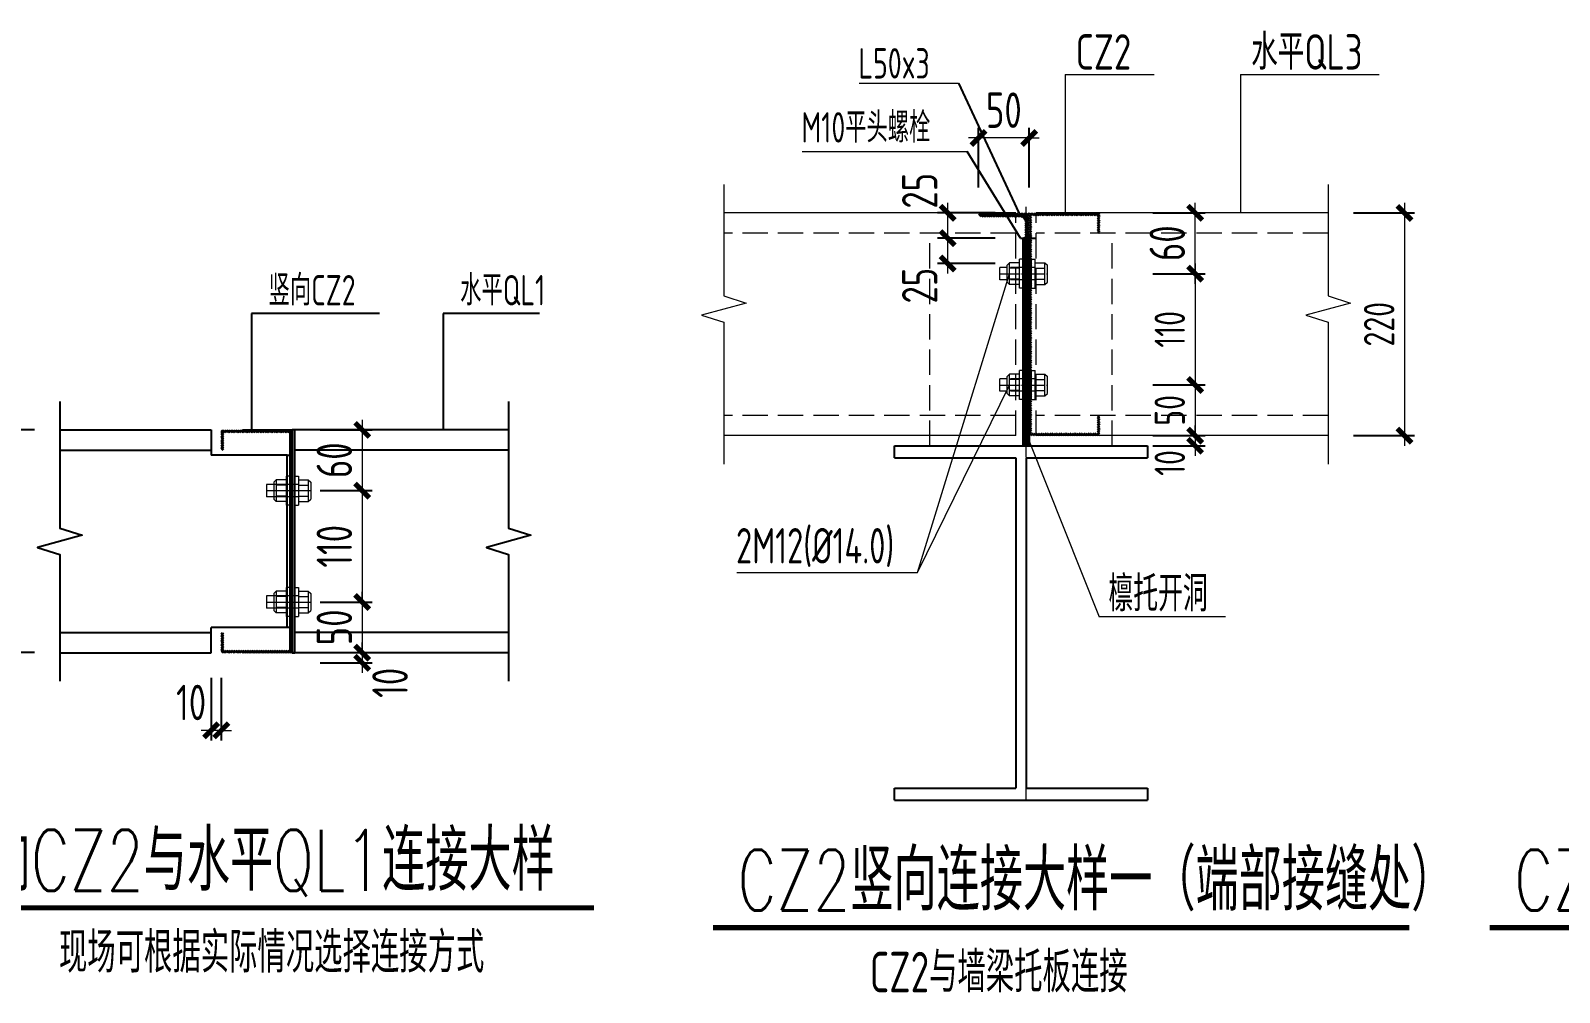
# Model space of a CAD drawing. Extents: x -2746917 to -971774, y -3334247 to -3250358.
# Drawn here: x -1478176 to -1463081, y -3306251 to -3296753 of the extents above; entities that cross this region are included whole.
import ezdxf

# ---------------------------------------------------------------- set-up
doc = ezdxf.new("R2010")
doc.units = 0
doc.header["$LTSCALE"] = 1000
doc.header["$MEASUREMENT"] = 0
doc.header["$PDMODE"] = 35
doc.linetypes.add('DASH', pattern=[0.35, 0.25, -0.1])
doc.linetypes.add('DOTE', pattern=[2.42, 2, -0.2, 0.02, -0.2])
doc.layers.get('0').update_dxf_attribs({"linetype": 'CONTINUOUS'})
doc.layers.get('Defpoints').update_dxf_attribs({"linetype": 'CONTINUOUS'})
for name, color, linetype in [('AXIS', 253, 'DOTE'), ('COLU', 7, 'CONTINUOUS'), ('DIM', 3, 'CONTINUOUS'), ('NUM', 7, 'CONTINUOUS'), ('REIN', 1, 'CONTINUOUS'), ('TDB_中实线', 7, 'CONTINUOUS'), ('TEXT', 7, 'CONTINUOUS'), ('THIN', 7, 'CONTINUOUS')]:
    doc.layers.add(name, color=color, linetype=linetype)
doc.layers.add('BEAM', color=7, linetype='CONTINUOUS', lineweight=13)
doc.styles.add('TSSD_Dimension', font='tssdeng.shx', dxfattribs={"width": 0.75, "bigfont": 'Hztxt.shx'})
doc.styles.add('TSSD_Rein', font='Tssdeng.shx', dxfattribs={"width": 0.75, "bigfont": 'hztxt.shx'})
doc.styles.add('正文', font='romans.shx', dxfattribs={"width": 0.71, "bigfont": 'hztxt.shx'})
doc.dimstyles.new('TSSD_10_100', dxfattribs={"dimtxt": 350, "dimasz": 100, "dimexe": 100, "dimexo": 250, "dimgap": 100, "dimtad": 1, "dimdec": 0, "dimlfac": 0.1, "dimzin": 0, "dimdsep": 46, "dimtxsty": 'TSSD_Dimension', "dimblk": 'ARCHTICK', "dimcen": 0, "dimdle": 100, "dimclrt": 7, "dimadec": 0, "dimazin": 0, "dimtfac": 1, "dimtdec": 0, "dimtix": 1, "dimtmove": 2, "dimatfit": 3, "dimldrblk": 'ARCHTICK', "dimfxl": 1, "dimtolj": 1, "dimtzin": 0, "dimlwd": 5, "dimarcsym": 0})

# ---------------------------------------------------------------- blocks, each defined once
blk = doc.blocks.new('A$C5D1D5D61')
at = {"layer": 'COLU', "linetype": 'ByBlock'}
for p, q in [((-57.7, 22.6), (192.3, 22.6)), ((-57.7, 10.6), (-57.7, 22.6)), ((192.3, 22.6), (192.3, 10.6)), ((-57.7, 10.6), (62.3, 10.6)), ((62.3, 10.6), (62.3, -315.4)), ((72.3, 10.6), (72.3, -315.4)), ((72.3, 10.6), (192.3, 10.6)), ((-57.7, -315.4), (62.3, -315.4)), ((-57.7, -327.4), (-57.7, -315.4)), ((72.3, -315.4), (192.3, -315.4)), ((192.3, -315.4), (192.3, -327.4)), ((-57.7, -327.4), (192.3, -327.4))]:
    blk.add_line(p, q, dxfattribs=at)
blk = doc.blocks.new('_ArchTick')
at = {"color": 0, "const_width": 0.5}
blk.add_lwpolyline([(-0.71, -0.71), (0.71, 0.71)], dxfattribs=at)
blk = doc.blocks.new('*D2152')
at = {"layer": 'Defpoints', "color": 0}
for p in [(-1465365, -3298554), (-1465365, -3300753), (-1464611, -3300753)]:
    blk.add_point(p, dxfattribs=at)
at = {"layer": 'DIM', "color": 0, "lineweight": -2}
for p, q in [((-1465115, -3298554), (-1464511, -3298554)), ((-1465115, -3300753), (-1464511, -3300753))]:
    blk.add_line(p, q, dxfattribs=at)
at = {"layer": 'DIM', "color": 0, "lineweight": 5}
blk.add_line((-1464611, -3298454), (-1464611, -3300853), dxfattribs=at)
at = {"layer": 'DIM', "color": 0, "lineweight": 5, "xscale": 100, "yscale": 100, "zscale": 100}
for p, rotation in [((-1464611, -3298554), 90), ((-1464611, -3300753), 270)]:
    blk.add_blockref('_ArchTick', p, dxfattribs=dict(at, rotation=rotation))
at = {"layer": 'DIM', "color": 7, "insert": (-1464861, -3299653), "char_height": 300, "attachment_point": 5, "rotation": 90, "style": 'TSSD_Dimension'}
blk.add_mtext('\\A1;220', dxfattribs=at)
blk = doc.blocks.new('*D2153')
at = {"layer": 'Defpoints', "color": 0}
for p in [(-1467347, -3299154), (-1467347, -3300253), (-1466678, -3300253)]:
    blk.add_point(p, dxfattribs=at)
at = {"layer": 'DIM', "color": 0, "lineweight": -2}
for p, q in [((-1467097, -3299154), (-1466578, -3299154)), ((-1467097, -3300253), (-1466578, -3300253))]:
    blk.add_line(p, q, dxfattribs=at)
at = {"layer": 'DIM', "color": 0, "lineweight": 5}
blk.add_line((-1466678, -3299054), (-1466678, -3300353), dxfattribs=at)
at = {"layer": 'DIM', "color": 0, "lineweight": 5, "xscale": 100, "yscale": 100, "zscale": 100}
for p, rotation in [((-1466678, -3299154), 90), ((-1466678, -3300253), 270)]:
    blk.add_blockref('_ArchTick', p, dxfattribs=dict(at, rotation=rotation))
at = {"layer": 'DIM', "color": 7, "insert": (-1466928, -3299703), "char_height": 300, "attachment_point": 5, "rotation": 90, "style": 'TSSD_Dimension'}
blk.add_mtext('\\A1;110', dxfattribs=at)
blk = doc.blocks.new('*D2154')
at = {"layer": 'Defpoints', "color": 0}
for p in [(-1467347, -3300253), (-1467347, -3300753), (-1466678, -3300753)]:
    blk.add_point(p, dxfattribs=at)
at = {"layer": 'DIM', "color": 0, "lineweight": 5}
blk.add_line((-1466678, -3300153), (-1466678, -3300853), dxfattribs=at)
at = {"layer": 'DIM', "color": 0, "lineweight": -2}
for p, q in [((-1467097, -3300253), (-1466578, -3300253)), ((-1467097, -3300753), (-1466578, -3300753))]:
    blk.add_line(p, q, dxfattribs=at)
at = {"layer": 'DIM', "color": 0, "lineweight": 5, "xscale": 100, "yscale": 100, "zscale": 100}
for p, rotation in [((-1466678, -3300253), 90), ((-1466678, -3300753), 270)]:
    blk.add_blockref('_ArchTick', p, dxfattribs=dict(at, rotation=rotation))
at = {"layer": 'DIM', "color": 7, "insert": (-1466928, -3300503), "char_height": 300, "attachment_point": 5, "rotation": 90, "style": 'TSSD_Dimension'}
blk.add_mtext('\\A1;50', dxfattribs=at)
blk = doc.blocks.new('*D2155')
at = {"layer": 'Defpoints', "color": 0}
for p in [(-1467347, -3300753), (-1467347, -3300853), (-1466678, -3300853)]:
    blk.add_point(p, dxfattribs=at)
at = {"layer": 'DIM', "color": 0, "lineweight": 5}
for p, q in [((-1466678, -3300753), (-1466678, -3300653)), ((-1466678, -3300753), (-1466678, -3300853)), ((-1466678, -3300853), (-1466678, -3300953))]:
    blk.add_line(p, q, dxfattribs=at)
at = {"layer": 'DIM', "color": 0, "lineweight": -2}
for p, q in [((-1467097, -3300753), (-1466578, -3300753)), ((-1467097, -3300853), (-1466578, -3300853))]:
    blk.add_line(p, q, dxfattribs=at)
at = {"layer": 'DIM', "color": 0, "lineweight": 5, "xscale": 100, "yscale": 100, "zscale": 100}
for p, rotation in [((-1466678, -3300753), 270), ((-1466678, -3300853), 90)]:
    blk.add_blockref('_ArchTick', p, dxfattribs=dict(at, rotation=rotation))
at = {"layer": 'DIM', "color": 7, "insert": (-1466928, -3301023), "char_height": 300, "attachment_point": 5, "rotation": 90, "style": 'TSSD_Dimension'}
blk.add_mtext('\\A1;10', dxfattribs=at)
blk = doc.blocks.new('*D2156')
at = {"layer": 'Defpoints', "color": 0, "ltscale": 1.5}
for p in [(-1467347, -3298553), (-1466678, -3298553), (-1467347, -3299154)]:
    blk.add_point(p, dxfattribs=at)
at = {"layer": 'DIM', "color": 0, "lineweight": -2, "ltscale": 1.5}
for p, q in [((-1467097, -3298553), (-1466578, -3298553)), ((-1467097, -3299154), (-1466578, -3299154))]:
    blk.add_line(p, q, dxfattribs=at)
at = {"layer": 'DIM', "color": 0, "lineweight": 5, "ltscale": 1.5}
blk.add_line((-1466678, -3299254), (-1466678, -3298453), dxfattribs=at)
at = {"layer": 'DIM', "color": 0, "lineweight": 5, "ltscale": 1.5, "xscale": 100, "yscale": 100, "zscale": 100}
for p, rotation in [((-1466678, -3298553), 90), ((-1466678, -3299154), 270)]:
    blk.add_blockref('_ArchTick', p, dxfattribs=dict(at, rotation=rotation))
at = {"layer": 'DIM', "color": 7, "ltscale": 1.5, "insert": (-1466953, -3298853), "char_height": 350, "attachment_point": 5, "rotation": 90, "style": 'TSSD_Dimension'}
blk.add_mtext('\\A1;60', dxfattribs=at)
blk = doc.blocks.new('*D2157')
at = {"layer": 'Defpoints', "color": 0, "ltscale": 1.5}
for p in [(-1468401, -3298553), (-1469122, -3298803), (-1468401, -3298803)]:
    blk.add_point(p, dxfattribs=at)
at = {"layer": 'DIM', "color": 0, "lineweight": -2, "ltscale": 1.5}
for p, q in [((-1468651, -3298553), (-1469222, -3298553)), ((-1468651, -3298803), (-1469222, -3298803))]:
    blk.add_line(p, q, dxfattribs=at)
at = {"layer": 'DIM', "color": 0, "lineweight": 5, "ltscale": 1.5}
blk.add_line((-1469122, -3298453), (-1469122, -3298903), dxfattribs=at)
at = {"layer": 'DIM', "color": 0, "lineweight": 5, "ltscale": 1.5, "xscale": 100, "yscale": 100, "zscale": 100}
for p, rotation in [((-1469122, -3298553), 90), ((-1469122, -3298803), 270)]:
    blk.add_blockref('_ArchTick', p, dxfattribs=dict(at, rotation=rotation))
at = {"layer": 'DIM', "color": 7, "ltscale": 1.5, "insert": (-1469397, -3298335), "char_height": 350, "attachment_point": 5, "rotation": 90, "style": 'TSSD_Dimension'}
blk.add_mtext('\\A1;25', dxfattribs=at)
blk = doc.blocks.new('*D2158')
at = {"layer": 'Defpoints', "color": 0, "ltscale": 1.5}
for p in [(-1468401, -3298803), (-1469122, -3299053), (-1468401, -3299053)]:
    blk.add_point(p, dxfattribs=at)
at = {"layer": 'DIM', "color": 0, "lineweight": 5, "ltscale": 1.5}
blk.add_line((-1469122, -3298703), (-1469122, -3299153), dxfattribs=at)
at = {"layer": 'DIM', "color": 0, "lineweight": -2, "ltscale": 1.5}
for p, q in [((-1468651, -3298803), (-1469222, -3298803)), ((-1468651, -3299053), (-1469222, -3299053))]:
    blk.add_line(p, q, dxfattribs=at)
at = {"layer": 'DIM', "color": 0, "lineweight": 5, "ltscale": 1.5, "xscale": 100, "yscale": 100, "zscale": 100}
for p, rotation in [((-1469122, -3298803), 90), ((-1469122, -3299053), 270)]:
    blk.add_blockref('_ArchTick', p, dxfattribs=dict(at, rotation=rotation))
at = {"layer": 'DIM', "color": 7, "ltscale": 1.5, "insert": (-1469397, -3299272), "char_height": 350, "attachment_point": 5, "rotation": 90, "style": 'TSSD_Dimension'}
blk.add_mtext('\\A1;25', dxfattribs=at)
blk = doc.blocks.new('*D2159')
at = {"layer": 'Defpoints', "color": 0, "ltscale": 1.5}
for p in [(-1468817, -3297814), (-1468817, -3298553), (-1468317, -3298553)]:
    blk.add_point(p, dxfattribs=at)
at = {"layer": 'DIM', "color": 0, "lineweight": -2, "ltscale": 1.5}
for p, q in [((-1468817, -3298303), (-1468817, -3297714)), ((-1468317, -3298303), (-1468317, -3297714))]:
    blk.add_line(p, q, dxfattribs=at)
at = {"layer": 'DIM', "color": 0, "lineweight": 5, "ltscale": 1.5}
for p, q in [((-1468817, -3297814), (-1468917, -3297814)), ((-1468317, -3297814), (-1468817, -3297814)), ((-1468317, -3297814), (-1468217, -3297814))]:
    blk.add_line(p, q, dxfattribs=at)
at = {"layer": 'DIM', "color": 0, "lineweight": 5, "ltscale": 1.5, "xscale": 100, "yscale": 100, "zscale": 100}
blk.add_blockref('_ArchTick', (-1468817, -3297814), dxfattribs=at)
at = {"layer": 'DIM', "color": 0, "lineweight": 5, "ltscale": 1.5, "xscale": 100, "yscale": 100, "zscale": 100, "rotation": 180}
blk.add_blockref('_ArchTick', (-1468317, -3297814), dxfattribs=at)
at = {"layer": 'DIM', "color": 7, "ltscale": 1.5, "insert": (-1468567, -3297539), "char_height": 350, "attachment_point": 5, "style": 'TSSD_Dimension'}
blk.add_mtext('\\A1;50', dxfattribs=at)
blk = doc.blocks.new('*D2168')
at = {"layer": 'Defpoints', "color": 0, "ltscale": 1.5}
for p in [(-1475568, -3300696), (-1475568, -3301296), (-1474902, -3301296)]:
    blk.add_point(p, dxfattribs=at)
at = {"layer": 'DIM', "color": 0, "lineweight": 5, "ltscale": 1.5}
blk.add_line((-1474902, -3300596), (-1474902, -3301396), dxfattribs=at)
at = {"layer": 'DIM', "color": 0, "lineweight": -2, "ltscale": 1.5}
for p, q in [((-1475318, -3300696), (-1474802, -3300696)), ((-1475318, -3301296), (-1474802, -3301296))]:
    blk.add_line(p, q, dxfattribs=at)
at = {"layer": 'DIM', "color": 0, "lineweight": 5, "ltscale": 1.5, "xscale": 100, "yscale": 100, "zscale": 100}
for p, rotation in [((-1474902, -3300696), 90), ((-1474902, -3301296), 270)]:
    blk.add_blockref('_ArchTick', p, dxfattribs=dict(at, rotation=rotation))
at = {"layer": 'DIM', "color": 7, "ltscale": 1.5, "insert": (-1475177, -3300996), "char_height": 350, "attachment_point": 5, "rotation": 90, "style": 'TSSD_Dimension'}
blk.add_mtext('\\A1;60', dxfattribs=at)
blk = doc.blocks.new('*D2169')
at = {"layer": 'Defpoints', "color": 0, "ltscale": 1.5}
for p in [(-1475568, -3301296), (-1475568, -3302396), (-1474902, -3302396)]:
    blk.add_point(p, dxfattribs=at)
at = {"layer": 'DIM', "color": 0, "lineweight": 5, "ltscale": 1.5}
blk.add_line((-1474902, -3301196), (-1474902, -3302496), dxfattribs=at)
at = {"layer": 'DIM', "color": 0, "lineweight": -2, "ltscale": 1.5}
for p, q in [((-1475318, -3301296), (-1474802, -3301296)), ((-1475318, -3302396), (-1474802, -3302396))]:
    blk.add_line(p, q, dxfattribs=at)
at = {"layer": 'DIM', "color": 0, "lineweight": 5, "ltscale": 1.5, "xscale": 100, "yscale": 100, "zscale": 100}
for p, rotation in [((-1474902, -3301296), 90), ((-1474902, -3302396), 270)]:
    blk.add_blockref('_ArchTick', p, dxfattribs=dict(at, rotation=rotation))
at = {"layer": 'DIM', "color": 7, "ltscale": 1.5, "insert": (-1475177, -3301846), "char_height": 350, "attachment_point": 5, "rotation": 90, "style": 'TSSD_Dimension'}
blk.add_mtext('\\A1;110', dxfattribs=at)
blk = doc.blocks.new('*D2170')
at = {"layer": 'Defpoints', "color": 0, "ltscale": 1.5}
for p in [(-1475568, -3302396), (-1475568, -3302896), (-1474902, -3302896)]:
    blk.add_point(p, dxfattribs=at)
at = {"layer": 'DIM', "color": 0, "lineweight": 5, "ltscale": 1.5}
for p, q in [((-1474902, -3302396), (-1474902, -3302296)), ((-1474902, -3302396), (-1474902, -3302896)), ((-1474902, -3302896), (-1474902, -3302996))]:
    blk.add_line(p, q, dxfattribs=at)
at = {"layer": 'DIM', "color": 0, "lineweight": -2, "ltscale": 1.5}
for p, q in [((-1475318, -3302396), (-1474802, -3302396)), ((-1475318, -3302896), (-1474802, -3302896))]:
    blk.add_line(p, q, dxfattribs=at)
at = {"layer": 'DIM', "color": 0, "lineweight": 5, "ltscale": 1.5, "xscale": 100, "yscale": 100, "zscale": 100}
for p, rotation in [((-1474902, -3302396), 270), ((-1474902, -3302896), 90)]:
    blk.add_blockref('_ArchTick', p, dxfattribs=dict(at, rotation=rotation))
at = {"layer": 'DIM', "color": 7, "ltscale": 1.5, "insert": (-1475177, -3302646), "char_height": 350, "attachment_point": 5, "rotation": 90, "style": 'TSSD_Dimension'}
blk.add_mtext('\\A1;50', dxfattribs=at)
blk = doc.blocks.new('*D2171')
at = {"layer": 'Defpoints', "color": 0, "ltscale": 1.5}
for p in [(-1475568, -3302896), (-1475568, -3302996), (-1474902, -3302996)]:
    blk.add_point(p, dxfattribs=at)
at = {"layer": 'DIM', "color": 0, "lineweight": -2, "ltscale": 1.5}
for p, q in [((-1475318, -3302896), (-1474802, -3302896)), ((-1475318, -3302996), (-1474802, -3302996))]:
    blk.add_line(p, q, dxfattribs=at)
at = {"layer": 'DIM', "color": 0, "lineweight": 5, "ltscale": 1.5}
for p, q in [((-1474902, -3302896), (-1474902, -3302796)), ((-1474902, -3302896), (-1474902, -3302996)), ((-1474902, -3302996), (-1474902, -3303096))]:
    blk.add_line(p, q, dxfattribs=at)
at = {"layer": 'DIM', "color": 0, "lineweight": 5, "ltscale": 1.5, "xscale": 100, "yscale": 100, "zscale": 100}
for p, rotation in [((-1474902, -3302896), 270), ((-1474902, -3302996), 90)]:
    blk.add_blockref('_ArchTick', p, dxfattribs=dict(at, rotation=rotation))
at = {"layer": 'DIM', "color": 7, "ltscale": 1.5, "insert": (-1474627, -3303194), "char_height": 350, "attachment_point": 5, "rotation": 90, "style": 'TSSD_Dimension'}
blk.add_mtext('\\A1;10', dxfattribs=at)
blk = doc.blocks.new('*D2172')
at = {"layer": 'Defpoints', "color": 0, "ltscale": 1.5}
for p in [(-1476393, -3302896), (-1476293, -3302896), (-1476393, -3303663)]:
    blk.add_point(p, dxfattribs=at)
at = {"layer": 'DIM', "color": 0, "lineweight": -2, "ltscale": 1.5}
for p, q in [((-1476393, -3303146), (-1476393, -3303763)), ((-1476293, -3303146), (-1476293, -3303763))]:
    blk.add_line(p, q, dxfattribs=at)
at = {"layer": 'DIM', "color": 0, "lineweight": 5, "ltscale": 1.5}
for p, q in [((-1476393, -3303663), (-1476493, -3303663)), ((-1476293, -3303663), (-1476393, -3303663)), ((-1476293, -3303663), (-1476193, -3303663))]:
    blk.add_line(p, q, dxfattribs=at)
at = {"layer": 'DIM', "color": 0, "lineweight": 5, "ltscale": 1.5, "xscale": 100, "yscale": 100, "zscale": 100}
blk.add_blockref('_ArchTick', (-1476393, -3303663), dxfattribs=at)
at = {"layer": 'DIM', "color": 0, "lineweight": 5, "ltscale": 1.5, "xscale": 100, "yscale": 100, "zscale": 100, "rotation": 180}
blk.add_blockref('_ArchTick', (-1476293, -3303663), dxfattribs=at)
at = {"layer": 'DIM', "color": 7, "ltscale": 1.5, "insert": (-1476591, -3303388), "char_height": 350, "attachment_point": 5, "style": 'TSSD_Dimension'}
blk.add_mtext('\\A1;10', dxfattribs=at)
blk = doc.blocks.new('*D3417')
at = {"layer": 'Defpoints', "color": 0, "ltscale": 1.5}
for p in [(-1477888, -3300696), (-1478611, -3302896), (-1477888, -3302896)]:
    blk.add_point(p, dxfattribs=at)
at = {"layer": 'DIM', "color": 0, "lineweight": 5, "ltscale": 1.5}
blk.add_line((-1478611, -3300596), (-1478611, -3302996), dxfattribs=at)
at = {"layer": 'DIM', "color": 0, "lineweight": -2, "ltscale": 1.5}
for p, q in [((-1478138, -3300696), (-1478711, -3300696)), ((-1478138, -3302896), (-1478711, -3302896))]:
    blk.add_line(p, q, dxfattribs=at)
at = {"layer": 'DIM', "color": 0, "lineweight": 5, "ltscale": 1.5, "xscale": 100, "yscale": 100, "zscale": 100}
for p, rotation in [((-1478611, -3300696), 90), ((-1478611, -3302896), 270)]:
    blk.add_blockref('_ArchTick', p, dxfattribs=dict(at, rotation=rotation))
at = {"layer": 'DIM', "color": 7, "ltscale": 1.5, "insert": (-1478886, -3301796), "char_height": 350, "attachment_point": 5, "rotation": 90, "style": 'TSSD_Dimension'}
blk.add_mtext('\\A1;220', dxfattribs=at)

msp = doc.modelspace()

# ---------------------------------------------------------------- hatches: boundary and pattern name
at = {"layer": 'COLU'}
h = msp.add_hatch(dxfattribs=at)
h.set_pattern_fill('ANSI31', color=6, scale=100, style=0)
h.set_pattern_definition([(45, (281757.947, 69542.096), (-8.838834765, 8.838834765), [])])
edge = h.paths.add_edge_path()
edge.add_line((-1468357.39, -3299013.24), (-1468357.39, -3298643.24))
edge.add_arc((-1468407.39, -3298643.24), 50, 0, 90)
edge.add_line((-1468407.39, -3298593.24), (-1468777.39, -3298593.24))
edge.add_arc((-1468777.39, -3298553.24), 40, 180, 270, ccw=False)
edge.add_line((-1468817.39, -3298553.24), (-1468317.39, -3298553.24))
edge.add_line((-1468317.39, -3298553.24), (-1468317.39, -3299053.24))
edge.add_arc((-1468317.39, -3299013.24), 40, 180, 270, ccw=False)
h = msp.add_hatch(dxfattribs=at)
h.set_pattern_fill('ANSI31', color=6, scale=100, style=0)
h.set_pattern_definition([(45, (281060.214, 69542.096), (-8.838834765, 8.838834765), [])])
h.paths.add_polyline_path([(-1467617.39, -3300753.24), (-1467617.39, -3300553.24), (-1467642.39, -3300553.24), (-1467642.39, -3300728.24), (-1468292.39, -3300728.24), (-1468292.39, -3298578.24), (-1467642.39, -3298578.24), (-1467642.39, -3298753.24), (-1467617.39, -3298753.24), (-1467617.39, -3298553.24), (-1468317.39, -3298553.24), (-1468317.39, -3300753.24)])
h = msp.add_hatch(dxfattribs=at)
h.set_pattern_fill('ANSI31', color=6, scale=100, angle=-90, style=0)
h.set_pattern_definition([(225, (-4813802.919, -5035333.811), (-8.838834765, 8.838834765), [])])
h.paths.add_polyline_path([(-1476292.8, -3300896.28), (-1476292.8, -3300696.28), (-1475592.8, -3300696.28), (-1475592.8, -3302896.28), (-1476292.8, -3302896.28), (-1476292.8, -3302696.28), (-1476267.8, -3302696.28), (-1476267.8, -3302871.28), (-1475617.8, -3302871.28), (-1475617.8, -3300721.28), (-1476267.8, -3300721.28), (-1476267.8, -3300896.28)])
at = {"layer": 'TDB_中实线', "ltscale": 1.5}
h = msp.add_hatch(dxfattribs=at)
h.set_pattern_fill('ANSI31', color=256, scale=100, angle=90, style=0)
h.set_pattern_definition([(135, (292259.859, 81496.797), (-8.838834765, -8.838834765), [])])
h.paths.add_polyline_path([(-1468377.39, -3298803.24), (-1468317.39, -3298803.24), (-1468317.39, -3300853.24), (-1468377.39, -3300853.24)])

# ---------------------------------------------------------------- linework, layer by layer
at = {"layer": 'AXIS', "linetype": 'DOTE', "lineweight": 5, "ltscale": 0.7}
msp.add_line((-1468347.39, -3304353.24, 288), (-1468347.39, -3298492.51, 288), dxfattribs=at)
at = {"layer": 'AXIS', "color": 1, "linetype": 'DOTE', "lineweight": 9, "ltscale": 0.1}
for p, q in [((-1468606.85, -3299153.72, 288), (-1468134.94, -3299153.72, 288)), ((-1468606.85, -3300253.24, 288), (-1468134.94, -3300253.24, 288))]:
    msp.add_line(p, q, dxfattribs=at)
at = {"layer": 'AXIS', "linetype": 'DOTE', "lineweight": 9, "ltscale": 0.1}
for p, q in [((-1475847.26, -3301296.13, 115.2), (-1475410.35, -3301296.13, 115.2)), ((-1475847.26, -3302395.8, 115.2), (-1475410.35, -3302395.8, 115.2))]:
    msp.add_line(p, q, dxfattribs=at)
at = {"layer": 'BEAM', "linetype": 'ByBlock'}
for p, q in [((-1468447.39, -3298553.24, 288), (-1471330.22, -3298553.24, 288)), ((-1465364.57, -3298553.24, 288), (-1468247.39, -3298553.24, 288)), ((-1468447.39, -3300753.24, 288), (-1471330.22, -3300753.24, 288)), ((-1465364.57, -3300753.24, 288), (-1468247.39, -3300753.24, 288)), ((-1467347.39, -3300853.24, 288), (-1469347.39, -3300853.24, 288))]:
    msp.add_line(p, q, dxfattribs=at)
at = {"layer": 'BEAM', "linetype": 'DASH'}
for p, q in [((-1468447.39, -3300753.24, 288), (-1468447.39, -3298553.72, 288)), ((-1468247.39, -3300753.24, 288), (-1468247.39, -3298553.72, 288)), ((-1468447.39, -3298753.72, 288), (-1471330.22, -3298753.72, 288)), ((-1469297.39, -3300853.24, 288), (-1469297.39, -3298753.72, 288)), ((-1465364.57, -3298753.72, 288), (-1468247.39, -3298753.72, 288)), ((-1467497.39, -3300853.24, 288), (-1467497.39, -3298753.72, 288)), ((-1468447.39, -3300553.24, 288), (-1471330.22, -3300553.24, 288)), ((-1465364.57, -3300553.24, 288), (-1468247.39, -3300553.24, 288))]:
    msp.add_line(p, q, dxfattribs=at)
at = {"layer": 'BEAM', "color": 1, "linetype": 'ByBlock'}
for p, q in [((-1468534.85, -3299093.72, 288), (-1468606.85, -3299093.72, 288)), ((-1468606.85, -3299213.72, 288), (-1468606.85, -3299093.72, 288)), ((-1468509.39, -3299045.72, 288), (-1468534.85, -3299071.17, 288)), ((-1468534.85, -3299236.26, 288), (-1468534.85, -3299071.17, 288)), ((-1468413.39, -3299045.72, 288), (-1468509.39, -3299045.72, 288)), ((-1468509.39, -3299261.72, 288), (-1468509.39, -3299045.72, 288)), ((-1468413.39, -3299099.72, 288), (-1468509.39, -3299099.72, 288)), ((-1468256.39, -3299093.72, 288), (-1468499.85, -3299093.72, 288)), ((-1468413.39, -3299297.72, 288), (-1468413.39, -3299009.72, 288)), ((-1468413.39, -3299261.72, 288), (-1468413.39, -3299045.72, 288)), ((-1468377.39, -3299297.72, 288), (-1468377.39, -3299009.72, 288)), ((-1468292.39, -3299297.72, 288), (-1468292.39, -3299009.72, 288)), ((-1468256.39, -3299297.72, 288), (-1468256.39, -3299009.72, 288)), ((-1468256.39, -3299045.72, 288), (-1468160.39, -3299045.72, 288)), ((-1468256.39, -3299099.72, 288), (-1468160.39, -3299099.72, 288)), ((-1468160.39, -3299261.72, 288), (-1468160.39, -3299045.72, 288)), ((-1468160.39, -3299045.72, 288), (-1468134.94, -3299071.17, 288)), ((-1468134.94, -3299236.26, 288), (-1468134.94, -3299071.17, 288)), ((-1468534.85, -3299213.72, 288), (-1468606.85, -3299213.72, 288)), ((-1468509.39, -3299261.72, 288), (-1468534.85, -3299236.26, 288)), ((-1468413.39, -3299207.72, 288), (-1468509.39, -3299207.72, 288)), ((-1468413.39, -3299261.72, 288), (-1468509.39, -3299261.72, 288)), ((-1468256.39, -3299213.72, 288), (-1468499.85, -3299213.72, 288)), ((-1468377.39, -3299297.72, 288), (-1468413.39, -3299297.72, 288)), ((-1468292.39, -3299297.72, 288), (-1468256.39, -3299297.72, 288)), ((-1468256.39, -3299207.72, 288), (-1468160.39, -3299207.72, 288)), ((-1468256.39, -3299261.72, 288), (-1468160.39, -3299261.72, 288)), ((-1468160.39, -3299261.72, 288), (-1468134.94, -3299236.26, 288)), ((-1468534.85, -3300193.24, 288), (-1468606.85, -3300193.24, 288)), ((-1468606.85, -3300313.24, 288), (-1468606.85, -3300193.24, 288)), ((-1468509.39, -3300145.24, 288), (-1468534.85, -3300170.69, 288)), ((-1468534.85, -3300335.78, 288), (-1468534.85, -3300170.69, 288)), ((-1468413.39, -3300145.24, 288), (-1468509.39, -3300145.24, 288)), ((-1468509.39, -3300361.24, 288), (-1468509.39, -3300145.24, 288)), ((-1468413.39, -3300199.24, 288), (-1468509.39, -3300199.24, 288)), ((-1468256.39, -3300193.24, 288), (-1468499.85, -3300193.24, 288)), ((-1468413.39, -3300397.24, 288), (-1468413.39, -3300109.24, 288)), ((-1468413.39, -3300361.24, 288), (-1468413.39, -3300145.24, 288)), ((-1468377.39, -3300397.24, 288), (-1468377.39, -3300109.24, 288)), ((-1468292.39, -3300397.24, 288), (-1468292.39, -3300109.24, 288)), ((-1468256.39, -3300397.24, 288), (-1468256.39, -3300109.24, 288)), ((-1468256.39, -3300145.24, 288), (-1468160.39, -3300145.24, 288)), ((-1468256.39, -3300199.24, 288), (-1468160.39, -3300199.24, 288)), ((-1468160.39, -3300361.24, 288), (-1468160.39, -3300145.24, 288)), ((-1468160.39, -3300145.24, 288), (-1468134.94, -3300170.69, 288)), ((-1468134.94, -3300335.78, 288), (-1468134.94, -3300170.69, 288)), ((-1468534.85, -3300313.24, 288), (-1468606.85, -3300313.24, 288)), ((-1468509.39, -3300361.24, 288), (-1468534.85, -3300335.78, 288)), ((-1468413.39, -3300307.24, 288), (-1468509.39, -3300307.24, 288)), ((-1468413.39, -3300361.24, 288), (-1468509.39, -3300361.24, 288)), ((-1468256.39, -3300313.24, 288), (-1468499.85, -3300313.24, 288)), ((-1468256.39, -3300307.24, 288), (-1468160.39, -3300307.24, 288)), ((-1468256.39, -3300361.24, 288), (-1468160.39, -3300361.24, 288)), ((-1468160.39, -3300361.24, 288), (-1468134.94, -3300335.78, 288)), ((-1468377.39, -3300397.24, 288), (-1468413.39, -3300397.24, 288)), ((-1468292.39, -3300397.24, 288), (-1468256.39, -3300397.24, 288))]:
    msp.add_line(p, q, dxfattribs=at)
at = {"layer": 'BEAM', "color": 6, "linetype": 'ByBlock'}
for p, q in [((-1475383.68, -3300696.28, 115.2), (-1476083.68, -3300696.28, 115.2)), ((-1475617.8, -3302871.28, 115.2), (-1475617.8, -3300721.28, 115.2)), ((-1475592.8, -3302896.28, 115.2), (-1475592.8, -3300696.28, 115.2)), ((-1475383.68, -3302896.28, 115.2), (-1476083.68, -3302896.28, 115.2))]:
    msp.add_line(p, q, dxfattribs=at)
at = {"layer": 'BEAM', "color": 8, "linetype": 'ByBlock'}
for p, q in [((-1475775.26, -3301236.13, 115.2), (-1475847.26, -3301236.13, 115.2)), ((-1475847.26, -3301236.13, 115.2), (-1475847.26, -3301356.13, 115.2)), ((-1475749.8, -3301188.13, 115.2), (-1475775.26, -3301213.59, 115.2)), ((-1475775.26, -3301213.59, 115.2), (-1475775.26, -3301378.68, 115.2)), ((-1475531.8, -3301236.13, 115.2), (-1475775.26, -3301236.13, 115.2)), ((-1475653.8, -3301188.13, 115.2), (-1475749.8, -3301188.13, 115.2)), ((-1475749.8, -3301188.13, 115.2), (-1475749.8, -3301404.13, 115.2)), ((-1475653.8, -3301242.13, 115.2), (-1475749.8, -3301242.13, 115.2)), ((-1475653.8, -3301152.13, 115.2), (-1475653.8, -3301440.13, 115.2)), ((-1475617.8, -3301152.13, 115.2), (-1475653.8, -3301152.13, 115.2)), ((-1475653.8, -3301188.13, 115.2), (-1475653.8, -3301404.13, 115.2)), ((-1475617.8, -3301152.13, 115.2), (-1475617.8, -3301440.13, 115.2)), ((-1475567.8, -3301152.13, 115.2), (-1475567.8, -3301440.13, 115.2)), ((-1475567.8, -3301152.13, 115.2), (-1475531.8, -3301152.13, 115.2)), ((-1475531.8, -3301152.13, 115.2), (-1475531.8, -3301440.13, 115.2)), ((-1475531.8, -3301188.13, 115.2), (-1475435.8, -3301188.13, 115.2)), ((-1475531.8, -3301242.13, 115.2), (-1475435.8, -3301242.13, 115.2)), ((-1475435.8, -3301188.13, 115.2), (-1475435.8, -3301404.13, 115.2)), ((-1475435.8, -3301188.13, 115.2), (-1475410.35, -3301213.59, 115.2)), ((-1475410.35, -3301213.59, 115.2), (-1475410.35, -3301378.68, 115.2)), ((-1475775.26, -3301356.13, 115.2), (-1475847.26, -3301356.13, 115.2)), ((-1475531.8, -3301356.13, 115.2), (-1475775.26, -3301356.13, 115.2)), ((-1475749.8, -3301404.13, 115.2), (-1475775.26, -3301378.68, 115.2)), ((-1475653.8, -3301350.13, 115.2), (-1475749.8, -3301350.13, 115.2)), ((-1475653.8, -3301404.13, 115.2), (-1475749.8, -3301404.13, 115.2)), ((-1475531.8, -3301350.13, 115.2), (-1475435.8, -3301350.13, 115.2)), ((-1475531.8, -3301404.13, 115.2), (-1475435.8, -3301404.13, 115.2)), ((-1475435.8, -3301404.13, 115.2), (-1475410.35, -3301378.68, 115.2)), ((-1475749.8, -3302287.8, 115.2), (-1475775.26, -3302313.26, 115.2)), ((-1475775.26, -3302313.26, 115.2), (-1475775.26, -3302478.35, 115.2)), ((-1475653.8, -3302287.8, 115.2), (-1475749.8, -3302287.8, 115.2)), ((-1475749.8, -3302287.8, 115.2), (-1475749.8, -3302503.8, 115.2)), ((-1475653.8, -3302251.8, 115.2), (-1475653.8, -3302539.8, 115.2)), ((-1475617.8, -3302251.8, 115.2), (-1475653.8, -3302251.8, 115.2)), ((-1475653.8, -3302287.8, 115.2), (-1475653.8, -3302503.8, 115.2)), ((-1475617.8, -3302251.8, 115.2), (-1475617.8, -3302539.8, 115.2)), ((-1475567.8, -3302251.8, 115.2), (-1475567.8, -3302539.8, 115.2)), ((-1475567.8, -3302251.8, 115.2), (-1475531.8, -3302251.8, 115.2)), ((-1475531.8, -3302251.8, 115.2), (-1475531.8, -3302539.8, 115.2)), ((-1475531.8, -3302287.8, 115.2), (-1475435.8, -3302287.8, 115.2)), ((-1475435.8, -3302287.8, 115.2), (-1475435.8, -3302503.8, 115.2)), ((-1475435.8, -3302287.8, 115.2), (-1475410.35, -3302313.26, 115.2)), ((-1475410.35, -3302313.26, 115.2), (-1475410.35, -3302478.35, 115.2)), ((-1475775.26, -3302335.8, 115.2), (-1475847.26, -3302335.8, 115.2)), ((-1475847.26, -3302335.8, 115.2), (-1475847.26, -3302455.8, 115.2)), ((-1475775.26, -3302455.8, 115.2), (-1475847.26, -3302455.8, 115.2)), ((-1475531.8, -3302335.8, 115.2), (-1475775.26, -3302335.8, 115.2)), ((-1475531.8, -3302455.8, 115.2), (-1475775.26, -3302455.8, 115.2)), ((-1475749.8, -3302503.8, 115.2), (-1475775.26, -3302478.35, 115.2)), ((-1475653.8, -3302341.8, 115.2), (-1475749.8, -3302341.8, 115.2)), ((-1475653.8, -3302449.8, 115.2), (-1475749.8, -3302449.8, 115.2)), ((-1475531.8, -3302341.8, 115.2), (-1475435.8, -3302341.8, 115.2)), ((-1475531.8, -3302449.8, 115.2), (-1475435.8, -3302449.8, 115.2)), ((-1475435.8, -3302503.8, 115.2), (-1475410.35, -3302478.35, 115.2)), ((-1475653.8, -3302503.8, 115.2), (-1475749.8, -3302503.8, 115.2)), ((-1475531.8, -3302503.8, 115.2), (-1475435.8, -3302503.8, 115.2))]:
    msp.add_line(p, q, dxfattribs=at)
at = {"layer": 'BEAM', "color": 1, "linetype": 'ByBlock', "elevation": 288}
for points in [[(-1468377.39, -3299009.72), (-1468413.39, -3299009.72)], [(-1468292.39, -3299009.72), (-1468256.39, -3299009.72)], [(-1468377.39, -3300109.24), (-1468413.39, -3300109.24)], [(-1468292.39, -3300109.24), (-1468256.39, -3300109.24)]]:
    msp.add_lwpolyline(points, dxfattribs=at)
at = {"layer": 'BEAM', "color": 8, "linetype": 'ByBlock', "elevation": 115.2}
for points in [[(-1475617.8, -3301440.13), (-1475653.8, -3301440.13)], [(-1475567.8, -3301440.13), (-1475531.8, -3301440.13)], [(-1475617.8, -3302539.8), (-1475653.8, -3302539.8)], [(-1475567.8, -3302539.8), (-1475531.8, -3302539.8)]]:
    msp.add_lwpolyline(points, dxfattribs=at)
at = {"layer": 'COLU', "ltscale": 1.5}
for p, q in [((-1474730.46, -3299548, 115.2), (-1475993.77, -3299548, 115.2)), ((-1475993.77, -3299548, 115.2), (-1475993.77, -3300696.28, 115.2)), ((-1473150.39, -3299548, 115.2), (-1474102.36, -3299548, 115.2)), ((-1474102.36, -3299548, 115.2), (-1474102.36, -3300696.28, 115.2))]:
    msp.add_line(p, q, dxfattribs=at)
at = {"layer": 'COLU', "color": 4}
for p, q in [((-1477888.24, -3300696.28, 115.2), (-1476392.8, -3300696.28, 115.2)), ((-1476392.8, -3300696.28, 115.2), (-1476392.8, -3300946.28, 115.2)), ((-1473456.19, -3300696.28, 115.2), (-1475592.8, -3300696.28, 115.2)), ((-1477888.24, -3300896.28, 115.2), (-1476392.8, -3300896.28, 115.2)), ((-1475642.8, -3300946.28, 115.2), (-1476392.8, -3300946.28, 115.2)), ((-1473456.19, -3300896.28, 115.2), (-1475567.8, -3300896.28, 115.2)), ((-1477888.24, -3302696.28, 115.2), (-1476392.8, -3302696.28, 115.2)), ((-1475642.8, -3302646.28, 115.2), (-1476392.8, -3302646.28, 115.2)), ((-1476392.8, -3302896.28, 115.2), (-1476392.8, -3302646.28, 115.2)), ((-1473456.19, -3302696.28, 115.2), (-1475567.8, -3302696.28, 115.2)), ((-1477888.24, -3302896.28, 115.2), (-1476392.8, -3302896.28, 115.2)), ((-1473456.19, -3302896.28, 115.2), (-1475592.8, -3302896.28, 115.2))]:
    msp.add_line(p, q, dxfattribs=at)
at = {"layer": 'COLU', "elevation": 288}
msp.add_lwpolyline([(-1468377.39, -3298803.24), (-1468317.39, -3298803.24), (-1468317.39, -3300853.24), (-1468377.39, -3300853.24)], close=True, dxfattribs=at)
at = {"layer": 'COLU', "color": 4, "elevation": 115.2}
for points in [[(-1475592.8, -3300696.28), (-1475592.8, -3302896.28), (-1475567.8, -3302896.28), (-1475567.8, -3300696.28)], [(-1475617.8, -3300946.28), (-1475617.8, -3302646.28), (-1475642.8, -3302646.28), (-1475642.8, -3300946.28)]]:
    msp.add_lwpolyline(points, close=True, dxfattribs=at)
at = {"layer": 'NUM', "const_width": 50}
for points in [[(-1479069.68, -3305416.57), (-1472611.67, -3305416.57)], [(-1471438.03, -3305611.27), (-1464564.64, -3305611.27)], [(-1463770.71, -3305611.27), (-1454339.43, -3305611.27)]]:
    msp.add_lwpolyline(points, dxfattribs=at)
at = {"layer": 'REIN'}
for p, q in [((-1468401.1, -3298803.24, 633.6), (-1468248.69, -3298803.24, 633.6)), ((-1468292.18, -3298803.24, 288), (-1468372.39, -3298803.24, 460.8))]:
    msp.add_line(p, q, dxfattribs=at)
at = {"layer": 'REIN', "const_width": 80, "elevation": -57.6}
msp.add_lwpolyline([(-1468357.39, -3298803.24), (-1468292.39, -3298803.24)], dxfattribs=at)
at = {"layer": 'TDB_中实线', "ltscale": 1.5}
for p, q in [((-1469015.18, -3297272.07, -57.6), (-1468418.84, -3298553.24, 288)), ((-1468401.1, -3298803.24, 288), (-1468928.78, -3297946.4, -57.6))]:
    msp.add_line(p, q, dxfattribs=at)
at = {"layer": 'TEXT', "lineweight": 9}
for p, q in [((-1467961.33, -3297187.38, 288), (-1467082.86, -3297187.38, 288)), ((-1467961.33, -3297187.38, 288), (-1467961.33, -3298553.72, 288)), ((-1466228.84, -3297187.38, 288), (-1464859.98, -3297187.38, 288)), ((-1466228.84, -3297187.38, 288), (-1466228.84, -3298553.72, 288)), ((-1469993.91, -3297272.07, -57.6), (-1469015.18, -3297272.07, -57.6)), ((-1470556.44, -3297946.4, -57.6), (-1468928.78, -3297946.4, -57.6)), ((-1469419.97, -3302103, 288), (-1468509.39, -3299153.72, 288)), ((-1469419.97, -3302103, 288), (-1468509.39, -3300253.24, 288)), ((-1468317.39, -3300808.17, 288), (-1467626.26, -3302540.68, 288)), ((-1471202.62, -3302103, 288), (-1469419.97, -3302103, 288)), ((-1466376.89, -3302540.68, 288), (-1467626.26, -3302540.68, 288))]:
    msp.add_line(p, q, dxfattribs=at)
at = {"layer": 'THIN', "lineweight": 5, "ltscale": 1.5}
for points in [[(-1471330.22, -3298273.72), (-1471330.22, -3299373.48), (-1471110.22, -3299443.48), (-1471550.22, -3299563.48), (-1471330.22, -3299633.48), (-1471330.22, -3301033.24)], [(-1465364.57, -3298273.72), (-1465364.57, -3299373.48), (-1465144.57, -3299443.48), (-1465584.57, -3299563.48), (-1465364.57, -3299633.48), (-1465364.57, -3301033.24)]]:
    msp.add_lwpolyline(points, dxfattribs=at)
at = {"layer": 'THIN', "ltscale": 1.5, "elevation": 115.2}
for points in [[(-1477888.24, -3300416.28), (-1477888.24, -3301666.28), (-1477668.24, -3301736.28), (-1478108.24, -3301856.28), (-1477888.24, -3301926.28), (-1477888.24, -3303176.28)], [(-1473456.19, -3300416.28), (-1473456.19, -3301666.28), (-1473236.19, -3301736.28), (-1473676.19, -3301856.28), (-1473456.19, -3301926.28), (-1473456.19, -3303176.28)]]:
    msp.add_lwpolyline(points, dxfattribs=at)

# ---------------------------------------------------------------- block references
at = {"layer": 'COLU', "linetype": 'ByBlock', "xscale": 10, "yscale": 10, "zscale": 10}
msp.add_blockref('A$C5D1D5D61', (-1469070.49, -3301079.03, 288), dxfattribs=at)

# ---------------------------------------------------------------- texts
at = {"layer": 'TEXT', "lineweight": 5, "style": 'TSSD_Rein'}
for s, height, width, p in [('CZ2', 350, 0.75, (-1467857.49, -3297138.87, 346.52)), ('水平QL3', 350, 0.75, (-1466125, -3297138.87, 346.52)), ('现场可根据实际情况选择连接方式', 400, 0.7, (-1477896.11, -3306055.24)), ('CZ2与墙梁托板连接', 400, 0.7, (-1469889.95, -3306249.93))]:
    msp.add_text(s, height=height, dxfattribs=dict(at, width=width)).set_placement(p)
at = {"layer": 'TEXT', "lineweight": 9}
for s, height, style, width, p in [('L50x3', 300, 'TSSD_Rein', 0.7, (-1470002.53, -3297226.79, -57.6)), ('M10平头螺栓', 300, 'TSSD_Rein', 0.7, (-1470565.06, -3297858.96, -57.6)), ('竖向CZ2', 300, 'TSSD_Rein', 0.7, (-1475826.17, -3299466.95, 404.12)), ('水平QL1', 300, 'TSSD_Rein', 0.7, (-1473934.76, -3299466.95, 404.12)), ('2M12(%%C14.0)', 350, 'TSSD_Rein', 0.7, (-1471211.24, -3302015.56, 288)), ('檩托开洞', 350, 'TSSD_Rein', 0.7, (-1467533.63, -3302488.74, 288)), ('竖向CZ2与水平QL1连接大样', 600.008, '正文', 0.71, (-1479025.53, -3305246.9)), ('CZ1/QL5竖向连接大样一（端部接缝处）', 600.008, '正文', 0.71, (-1463528.41, -3305441.59)), ('CZ2竖向连接大样一（端部接缝处）', 600.008, '正文', 0.71, (-1471195.74, -3305441.59))]:
    msp.add_text(s, height=height, dxfattribs=dict(at, style=style, width=width)).set_placement(p)

# ---------------------------------------------------------------- dimensions: what is measured, and where the dimension line sits
at = {"layer": 'DIM', "ltscale": 1.5}
dim = msp.add_linear_dim(base=(-1468817.39, -3297813.58, 288), p1=(-1468317.39, -3298553.24, 288), p2=(-1468817.39, -3298553.24, 288), dimstyle='TSSD_10_100', dxfattribs=at)
dim.commit()
dim.dimension.update_dxf_attribs({"geometry": '*D2159', "text_midpoint": (-1468567.39, -3297538.58, 288)})
for base, p1, p2, angle, picture, middle in [((-1469122.25, -3298803.24, 288), (-1468401.1, -3298553.24, 288), (-1468401.1, -3298803.24, 288), 90, '*D2157', (-1469397.25, -3298334.94, 288)), ((-1469122.25, -3299053.24, 288), (-1468401.1, -3298803.24, 288), (-1468401.1, -3299053.24, 288), 90, '*D2158', (-1469397.25, -3299271.54, 288)), ((-1474901.6, -3302995.8, 115.2), (-1475567.8, -3302896.28, 115.2), (-1475567.8, -3302995.8, 115.2), 270, '*D2171', (-1474626.6, -3303193.91, 115.2))]:
    dim = msp.add_linear_dim(base=base, p1=p1, p2=p2, angle=angle, dimstyle='TSSD_10_100', dxfattribs=at)
    dim.commit()
    dim.dimension.update_dxf_attribs({"geometry": picture, "text_midpoint": middle, "dimtype": 160})
for base, p1, p2, angle, picture, middle in [((-1466677.72, -3298553.24, 288), (-1467347.39, -3299153.72, 288), (-1467347.39, -3298553.24, 288), 90, '*D2156', (-1466952.72, -3298853.48, 288)), ((-1478611.21, -3302896.28), (-1477888.24, -3300696.28), (-1477888.24, -3302896.28), 90, '*D3417', (-1478886.21, -3301796.28)), ((-1474901.6, -3301296.13, 115.2), (-1475567.8, -3300696.28, 115.2), (-1475567.8, -3301296.13, 115.2), 270, '*D2168', (-1475176.6, -3300996.21, 115.2)), ((-1474901.6, -3302395.8, 115.2), (-1475567.8, -3301296.13, 115.2), (-1475567.8, -3302395.8, 115.2), 270, '*D2169', (-1475176.6, -3301845.97, 115.2)), ((-1474901.6, -3302896.28, 115.2), (-1475567.8, -3302395.8, 115.2), (-1475567.8, -3302896.28, 115.2), 270, '*D2170', (-1475176.6, -3302646.04, 115.2))]:
    dim = msp.add_linear_dim(base=base, p1=p1, p2=p2, angle=angle, dimstyle='TSSD_10_100', dxfattribs=at)
    dim.commit()
    dim.dimension.update_dxf_attribs({"geometry": picture, "text_midpoint": middle})
at = {"layer": 'DIM'}
for base, p1, p2, picture, middle in [((-1464611.23, -3300753.24, 115.2), (-1465364.57, -3298553.72, 115.2), (-1465364.57, -3300753.24, 115.2), '*D2152', (-1464861.23, -3299653.48, 115.2)), ((-1466677.72, -3300253.24, 288), (-1467347.39, -3299153.72, 288), (-1467347.39, -3300253.24, 288), '*D2153', (-1466927.72, -3299703.48, 288)), ((-1466677.72, -3300753.24, 288), (-1467347.39, -3300253.24, 288), (-1467347.39, -3300753.24, 288), '*D2154', (-1466927.72, -3300503.24, 288))]:
    dim = msp.add_linear_dim(base=base, p1=p1, p2=p2, angle=90, dimstyle='TSSD_10_100', override={"dimtxt": 300}, dxfattribs=at)
    dim.commit()
    dim.dimension.update_dxf_attribs({"geometry": picture, "text_midpoint": middle})
dim = msp.add_linear_dim(base=(-1466677.72, -3300853.24, 288), p1=(-1467347.39, -3300753.24, 288), p2=(-1467347.39, -3300853.24, 288), angle=90, dimstyle='TSSD_10_100', override={"dimtxt": 300}, dxfattribs=at)
dim.commit()
dim.dimension.update_dxf_attribs({"geometry": '*D2155', "text_midpoint": (-1466927.72, -3301023.04, 288), "dimtype": 160})
at = {"layer": 'DIM', "ltscale": 1.5}
dim = msp.add_linear_dim(base=(-1476392.8, -3303663.28, 115.2), p1=(-1476292.8, -3302896.28, 115.2), p2=(-1476392.8, -3302896.28, 115.2), dimstyle='TSSD_10_100', dxfattribs=at)
dim.commit()
dim.dimension.update_dxf_attribs({"geometry": '*D2172', "text_midpoint": (-1476590.91, -3303388.28, 115.2), "dimtype": 160})

doc.saveas('drawing.dxf')
